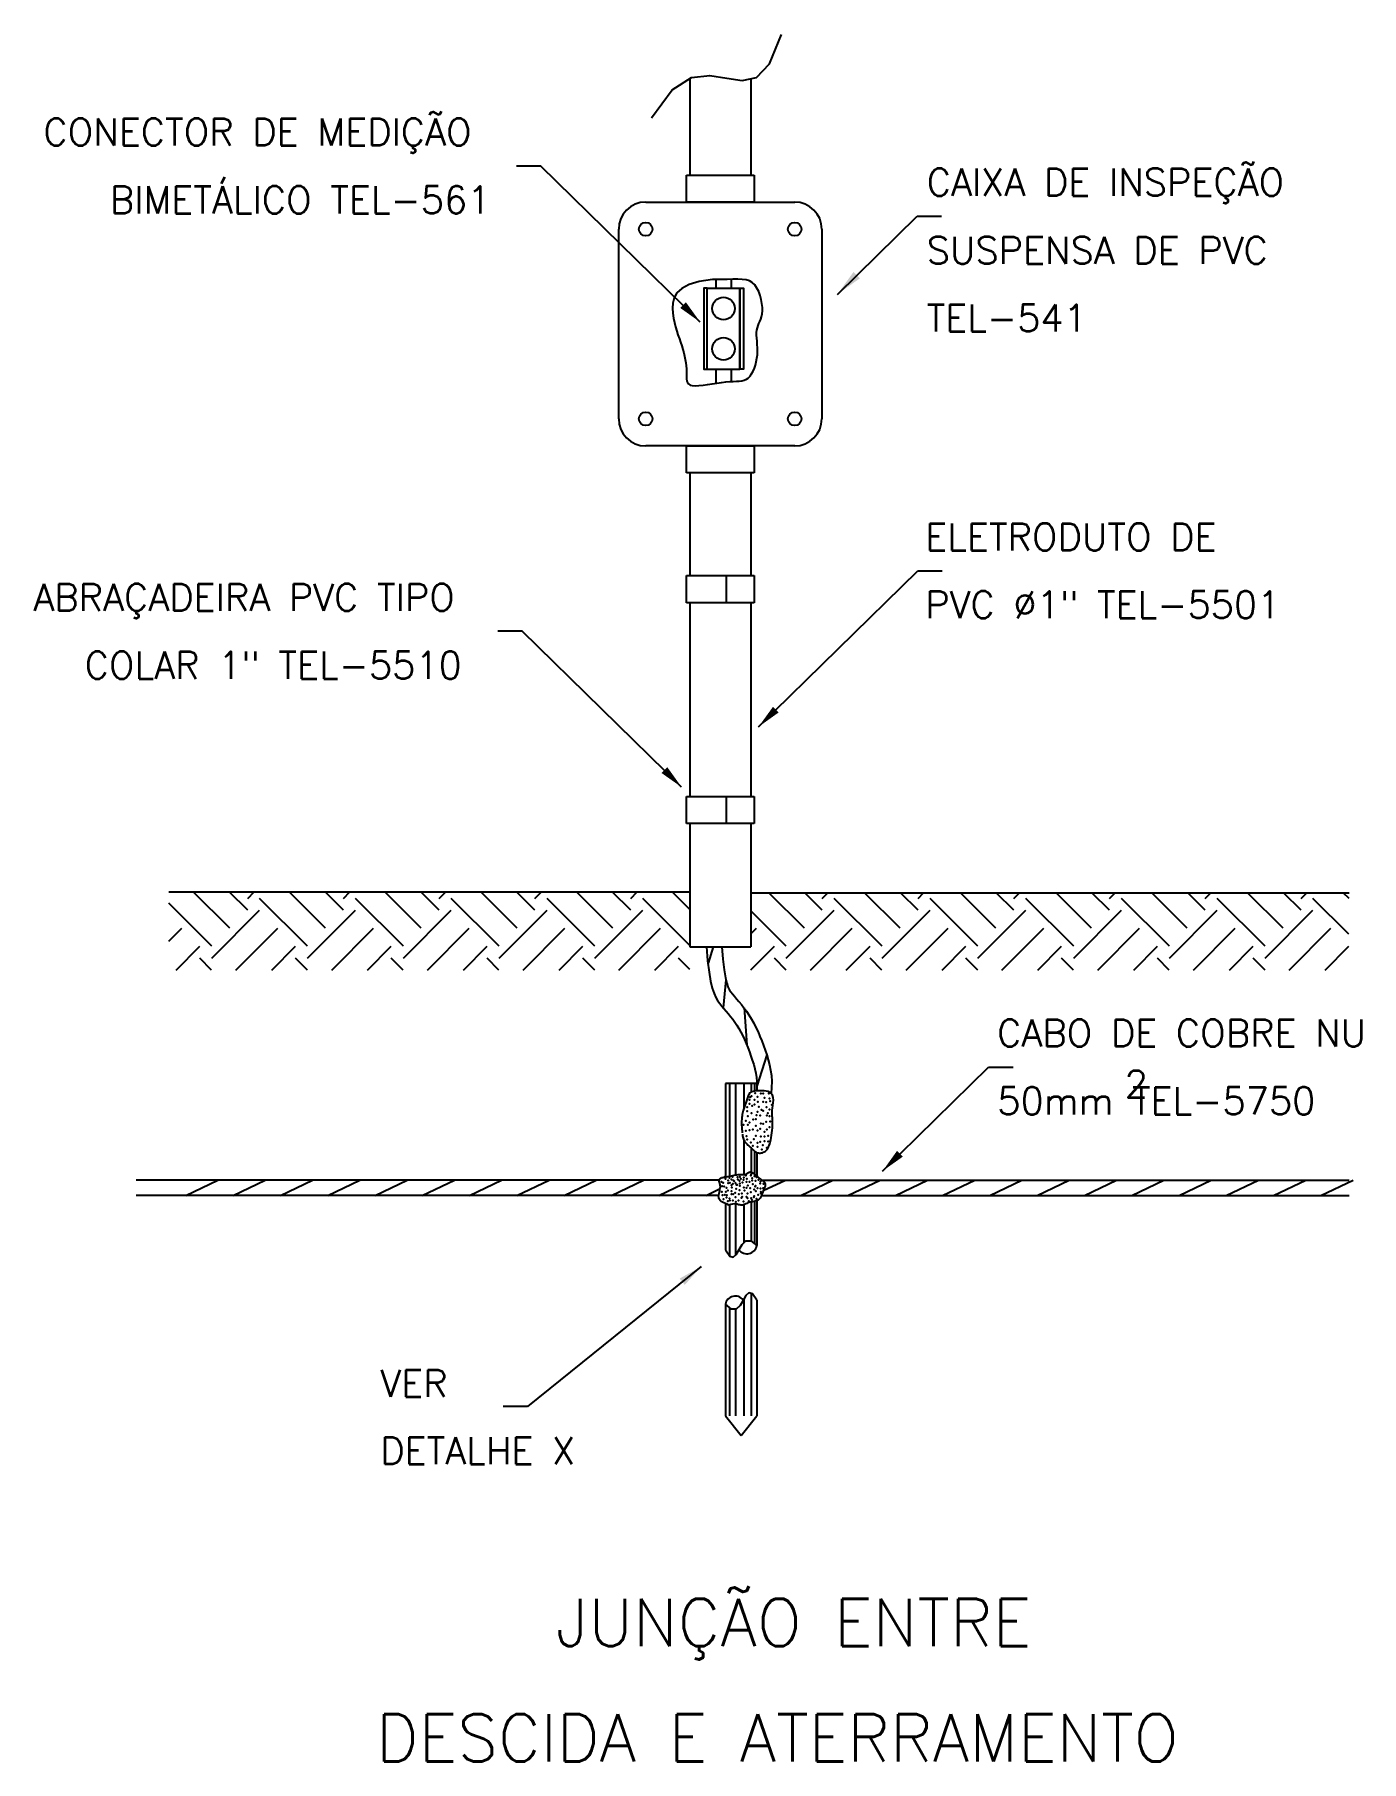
# Model space of a CAD drawing. Header units: millimetres. Extents: x -5102.8 to -5093, y -4612.5 to -4599.7.
import ezdxf
from ezdxf.enums import TextEntityAlignment as Align

# ---------------------------------------------------------------- set-up
doc = ezdxf.new("R2010")
doc.units = ezdxf.units.MM
doc.header["$LTSCALE"] = 10
doc.layers.add('Termotécnica', color=7, linetype='Continuous')
doc.styles.add('r140', font='romans.shx')
doc.styles.add('r80', font='romans.shx')

# ---------------------------------------------------------------- blocks, each defined once
blk = doc.blocks.new('*X1')
at = {"color": 0}
for p, q in [((117.56, 67.18), (114.39, 70.35)), ((118.88, 68.5), (116.19, 71.19)), ((120.21, 69.83), (118.85, 71.19)), ((120.21, 70.71), (120.69, 71.19)), ((124.63, 67.18), (121.09, 70.71)), ((125.95, 68.5), (123.26, 71.19)), ((127.28, 69.83), (125.92, 71.19)), ((127.28, 70.71), (127.76, 71.19)), ((131.7, 67.18), (128.16, 70.71)), ((133.02, 68.5), (130.34, 71.19)), ((134.35, 69.83), (132.99, 71.19)), ((134.35, 70.71), (134.83, 71.19)), ((138.77, 67.18), (135.23, 70.71)), ((140.1, 68.5), (137.41, 71.19)), ((141.42, 69.83), (140.06, 71.19)), ((141.42, 70.71), (141.9, 71.19)), ((145.84, 67.18), (142.31, 70.71)), ((147.17, 68.5), (144.48, 71.19)), ((148.49, 69.83), (147.13, 71.19)), ((148.49, 70.71), (148.97, 71.19)), ((152.86, 67.23), (149.38, 70.71)), ((152.86, 69.88), (151.55, 71.19)), ((161.31, 68.5), (158.68, 71.13)), ((162.63, 69.83), (161.34, 71.13)), ((162.63, 70.71), (163.05, 71.13)), ((167.05, 67.18), (163.52, 70.71)), ((168.38, 68.5), (165.75, 71.13)), ((169.71, 69.83), (168.41, 71.13)), ((169.71, 70.71), (170.12, 71.13)), ((174.13, 67.18), (170.59, 70.71)), ((175.45, 68.5), (172.83, 71.13)), ((176.78, 69.83), (175.48, 71.13)), ((176.78, 70.71), (177.19, 71.13)), ((181.2, 67.18), (177.66, 70.71)), ((182.52, 68.5), (179.9, 71.13)), ((183.85, 69.83), (182.55, 71.13)), ((183.85, 70.71), (184.26, 71.13)), ((188.27, 67.18), (184.73, 70.71)), ((189.59, 68.5), (186.97, 71.13)), ((190.92, 69.83), (189.62, 71.13)), ((190.92, 70.71), (191.33, 71.13)), ((195.34, 67.18), (191.8, 70.71)), ((196.66, 68.5), (194.04, 71.13)), ((197.99, 69.83), (196.69, 71.13)), ((197.99, 70.71), (198.41, 71.13)), ((201.52, 68.06), (198.87, 70.71)), ((201.54, 70.7), (201.11, 71.13)), ((117.56, 66.29), (121.09, 69.83)), ((124.63, 66.29), (128.16, 69.83)), ((131.7, 66.29), (135.23, 69.83)), ((138.77, 66.29), (142.31, 69.83)), ((145.84, 66.29), (149.38, 69.83)), ((159.98, 67.18), (157.36, 69.8)), ((159.98, 66.29), (163.52, 69.83)), ((167.05, 66.29), (170.59, 69.83)), ((174.13, 66.29), (177.66, 69.83)), ((181.2, 66.29), (184.73, 69.83)), ((188.27, 66.29), (191.8, 69.83)), ((195.34, 66.29), (198.87, 69.83)), ((114.39, 67.54), (115.35, 68.5)), ((119.34, 65.42), (122.42, 68.5)), ((126.41, 65.42), (129.49, 68.5)), ((133.48, 65.42), (136.56, 68.5)), ((140.55, 65.42), (143.63, 68.5)), ((147.62, 65.42), (150.7, 68.5)), ((157.36, 68.08), (157.77, 68.5)), ((161.76, 65.42), (164.84, 68.5)), ((168.83, 65.42), (171.92, 68.5)), ((175.9, 65.42), (178.99, 68.5)), ((182.98, 65.42), (186.06, 68.5)), ((190.05, 65.42), (193.13, 68.5)), ((197.12, 65.42), (200.2, 68.5)), ((114.92, 65.42), (116.67, 67.18)), ((121.99, 65.42), (123.74, 67.18)), ((129.06, 65.42), (130.81, 67.18)), ((136.13, 65.42), (137.89, 67.18)), ((143.2, 65.42), (144.96, 67.18)), ((150.27, 65.42), (152.03, 67.18)), ((157.36, 65.43), (159.1, 67.18)), ((164.41, 65.42), (166.17, 67.18)), ((171.49, 65.42), (173.24, 67.18)), ((178.56, 65.42), (180.31, 67.18)), ((185.63, 65.42), (187.38, 67.18)), ((192.7, 65.42), (194.45, 67.18)), ((199.77, 65.42), (201.52, 67.17)), ((117.54, 65.42), (116.67, 66.29)), ((124.62, 65.42), (123.74, 66.29)), ((131.69, 65.42), (130.81, 66.29)), ((138.76, 65.42), (137.89, 66.29)), ((145.83, 65.42), (144.96, 66.29)), ((152.86, 65.46), (152.03, 66.29)), ((159.97, 65.42), (159.1, 66.29)), ((167.04, 65.42), (166.17, 66.29)), ((174.11, 65.42), (173.24, 66.29)), ((181.18, 65.42), (180.31, 66.29)), ((188.26, 65.42), (187.38, 66.29)), ((195.33, 65.42), (194.45, 66.29))]:
    blk.add_line(p, q, dxfattribs=at)

msp = doc.modelspace()

# ---------------------------------------------------------------- linework, layer by layer
at = {"layer": 'Termotécnica', "color": 3}
for p, q in [((-5097.921, -4600.044), (-5097.921, -4600.754)), ((-5097.471, -4600.042), (-5097.471, -4600.754)), ((-5097.946, -4600.954), (-5097.946, -4600.754)), ((-5097.946, -4600.754), (-5097.446, -4600.754)), ((-5097.446, -4600.754), (-5097.446, -4600.954)), ((-5098.246, -4600.954), (-5097.146, -4600.954)), ((-5097.446, -4600.954), (-5097.946, -4600.954)), ((-5098.446, -4602.554), (-5098.446, -4601.154)), ((-5096.946, -4601.154), (-5096.946, -4602.554)), ((-5097.146, -4602.754), (-5098.246, -4602.754)), ((-5097.946, -4602.754), (-5097.446, -4602.754)), ((-5097.946, -4602.954), (-5097.946, -4602.754)), ((-5097.446, -4602.754), (-5097.446, -4602.954)), ((-5097.446, -4602.954), (-5097.946, -4602.954)), ((-5097.921, -4602.954), (-5097.921, -4603.712)), ((-5097.471, -4602.954), (-5097.471, -4603.712)), ((-5097.921, -4603.912), (-5097.921, -4605.342)), ((-5097.471, -4603.912), (-5097.471, -4605.342)), ((-5097.921, -4605.542), (-5097.921, -4606.454)), ((-5097.471, -4605.542), (-5097.471, -4606.454)), ((-5101.768, -4606.047), (-5097.921, -4606.047)), ((-5097.471, -4606.054), (-5093.052, -4606.054)), ((-5097.921, -4606.454), (-5097.471, -4606.454))]:
    msp.add_line(p, q, dxfattribs=at)
at = {"layer": 'Termotécnica', "color": 2}
for p, q in [((-5099.021, -4600.689), (-5099.201, -4600.689)), ((-5097.843, -4601.841), (-5099.021, -4600.689)), ((-5096.831, -4601.635), (-5096.243, -4601.059)), ((-5096.243, -4601.059), (-5096.062, -4601.059)), ((-5097.728, -4601.526), (-5097.728, -4601.589)), ((-5097.615, -4601.525), (-5097.615, -4601.589)), ((-5097.792, -4601.589), (-5097.552, -4601.589)), ((-5097.792, -4602.189), (-5097.792, -4601.589)), ((-5097.552, -4601.589), (-5097.552, -4602.189)), ((-5097.552, -4602.189), (-5097.792, -4602.189)), ((-5097.728, -4602.189), (-5097.728, -4602.292)), ((-5097.615, -4602.189), (-5097.615, -4602.279)), ((-5097.946, -4603.912), (-5097.946, -4603.712)), ((-5097.946, -4603.712), (-5097.446, -4603.712)), ((-5097.446, -4603.712), (-5097.446, -4603.912)), ((-5097.413, -4604.828), (-5096.236, -4603.676)), ((-5096.236, -4603.676), (-5096.056, -4603.676)), ((-5097.446, -4603.912), (-5097.946, -4603.912)), ((-5099.158, -4604.122), (-5099.338, -4604.122)), ((-5097.981, -4605.274), (-5099.158, -4604.122)), ((-5097.946, -4605.542), (-5097.946, -4605.342)), ((-5097.946, -4605.342), (-5097.446, -4605.342)), ((-5097.446, -4605.342), (-5097.446, -4605.542)), ((-5097.446, -4605.542), (-5097.946, -4605.542)), ((-5096.497, -4608.108), (-5095.714, -4607.341)), ((-5095.714, -4607.341), (-5095.533, -4607.341)), ((-5097.658, -4607.461), (-5097.658, -4608.152)), ((-5097.426, -4607.461), (-5097.658, -4607.461)), ((-5097.426, -4607.461), (-5097.426, -4607.517)), ((-5097.426, -4607.971), (-5097.426, -4608.145)), ((-5097.702, -4608.175), (-5102.009, -4608.175)), ((-5097.388, -4608.175), (-5093.052, -4608.175)), ((-5097.707, -4608.288), (-5102.009, -4608.288)), ((-5097.392, -4608.288), (-5093.052, -4608.288)), ((-5097.658, -4608.348), (-5097.658, -4608.689)), ((-5097.426, -4608.329), (-5097.426, -4608.659)), ((-5097.836, -4608.814), (-5099.12, -4609.846)), ((-5097.426, -4609.062), (-5097.426, -4609.916)), ((-5097.658, -4609.092), (-5097.658, -4609.916)), ((-5099.12, -4609.846), (-5099.3, -4609.846)), ((-5097.658, -4609.916), (-5097.542, -4610.061)), ((-5097.542, -4610.061), (-5097.426, -4609.916))]:
    msp.add_line(p, q, dxfattribs=at)
at = {"layer": 'Termotécnica', "color": 2, "linetype": 'Continuous'}
for p, q in [((-5097.65, -4603.912), (-5097.65, -4603.712)), ((-5097.65, -4605.542), (-5097.65, -4605.342))]:
    msp.add_line(p, q, dxfattribs=at)
at = {"layer": 'Termotécnica', "color": 1}
for p, q in [((-5097.749, -4606.454), (-5097.786, -4606.573)), ((-5097.654, -4606.697), (-5097.674, -4606.903)), ((-5097.52, -4606.904), (-5097.5, -4607.176)), ((-5097.353, -4607.25), (-5097.426, -4607.482)), ((-5097.628, -4607.461), (-5097.628, -4608.146)), ((-5097.584, -4607.461), (-5097.584, -4608.137)), ((-5097.521, -4607.461), (-5097.521, -4607.642)), ((-5097.468, -4607.461), (-5097.468, -4607.526)), ((-5097.443, -4607.461), (-5097.443, -4607.518)), ((-5097.521, -4607.879), (-5097.521, -4608.134)), ((-5097.468, -4607.937), (-5097.468, -4608.116)), ((-5097.443, -4607.96), (-5097.443, -4608.13)), ((-5101.642, -4608.288), (-5101.405, -4608.175)), ((-5101.642, -4608.288), (-5101.405, -4608.175)), ((-5101.293, -4608.288), (-5101.056, -4608.175)), ((-5100.944, -4608.288), (-5100.707, -4608.175)), ((-5100.594, -4608.288), (-5100.357, -4608.175)), ((-5100.245, -4608.288), (-5100.008, -4608.175)), ((-5099.896, -4608.288), (-5099.659, -4608.175)), ((-5099.547, -4608.288), (-5099.31, -4608.175)), ((-5099.197, -4608.288), (-5098.96, -4608.175)), ((-5098.848, -4608.288), (-5098.611, -4608.175)), ((-5098.499, -4608.288), (-5098.262, -4608.175)), ((-5098.15, -4608.288), (-5097.913, -4608.175)), ((-5098.15, -4608.288), (-5097.913, -4608.175)), ((-5097.379, -4608.253), (-5097.214, -4608.175)), ((-5097.102, -4608.288), (-5096.865, -4608.175)), ((-5096.753, -4608.288), (-5096.516, -4608.175)), ((-5096.403, -4608.288), (-5096.166, -4608.175)), ((-5096.054, -4608.288), (-5095.817, -4608.175)), ((-5095.705, -4608.288), (-5095.468, -4608.175)), ((-5095.356, -4608.288), (-5095.119, -4608.175)), ((-5095.007, -4608.288), (-5094.77, -4608.175)), ((-5094.657, -4608.288), (-5094.42, -4608.175)), ((-5094.308, -4608.288), (-5094.071, -4608.175)), ((-5093.959, -4608.288), (-5093.722, -4608.175)), ((-5093.61, -4608.288), (-5093.373, -4608.175)), ((-5093.61, -4608.288), (-5093.373, -4608.175)), ((-5093.26, -4608.288), (-5093.023, -4608.175)), ((-5097.8, -4608.288), (-5097.697, -4608.238)), ((-5097.628, -4608.359), (-5097.628, -4608.734)), ((-5097.584, -4608.35), (-5097.584, -4608.729)), ((-5097.521, -4608.358), (-5097.521, -4608.638)), ((-5097.468, -4608.338), (-5097.468, -4608.625)), ((-5097.443, -4608.333), (-5097.443, -4608.645)), ((-5097.521, -4609.052), (-5097.521, -4609.916)), ((-5097.468, -4609.011), (-5097.468, -4609.916)), ((-5097.628, -4609.117), (-5097.628, -4609.916)), ((-5097.584, -4609.127), (-5097.584, -4609.916))]:
    msp.add_line(p, q, dxfattribs=at)
for points in [[(-5098.204, -4600.331), (-5098.051, -4600.126), (-5097.907, -4600.035), (-5097.773, -4600.018), (-5097.648, -4600.038), (-5097.533, -4600.055), (-5097.427, -4600.033), (-5097.331, -4599.933), (-5097.244, -4599.717)], [(-5097.752, -4601.526), (-5097.851, -4601.541), (-5097.926, -4601.563), (-5097.98, -4601.592), (-5098.016, -4601.625), (-5098.037, -4601.661), (-5098.047, -4601.699), (-5098.049, -4601.738), (-5098.046, -4601.775), (-5098.041, -4601.811), (-5098.034, -4601.844), (-5098.026, -4601.876), (-5098.017, -4601.906), (-5098.008, -4601.935), (-5097.998, -4601.963), (-5097.989, -4601.989), (-5097.98, -4602.016), (-5097.972, -4602.042), (-5097.965, -4602.067), (-5097.959, -4602.092), (-5097.954, -4602.117), (-5097.95, -4602.141), (-5097.947, -4602.163), (-5097.945, -4602.185), (-5097.944, -4602.206), (-5097.944, -4602.226), (-5097.944, -4602.244), (-5097.944, -4602.26), (-5097.942, -4602.275), (-5097.938, -4602.287), (-5097.931, -4602.297), (-5097.919, -4602.305), (-5097.903, -4602.309), (-5097.881, -4602.31), (-5097.854, -4602.309), (-5097.823, -4602.306), (-5097.79, -4602.301), (-5097.756, -4602.296), (-5097.721, -4602.291), (-5097.687, -4602.286), (-5097.655, -4602.282), (-5097.626, -4602.279), (-5097.6, -4602.278), (-5097.576, -4602.277), (-5097.555, -4602.276), (-5097.536, -4602.273), (-5097.519, -4602.269), (-5097.503, -4602.262), (-5097.489, -4602.253), (-5097.476, -4602.239), (-5097.464, -4602.223), (-5097.453, -4602.203), (-5097.444, -4602.181), (-5097.436, -4602.158), (-5097.43, -4602.133), (-5097.425, -4602.107), (-5097.422, -4602.081), (-5097.421, -4602.056), (-5097.422, -4602.03), (-5097.423, -4602.006), (-5097.424, -4601.982), (-5097.426, -4601.959), (-5097.427, -4601.937), (-5097.427, -4601.917), (-5097.425, -4601.899), (-5097.421, -4601.882), (-5097.416, -4601.866), (-5097.41, -4601.85), (-5097.403, -4601.835), (-5097.397, -4601.818), (-5097.391, -4601.8), (-5097.387, -4601.78), (-5097.385, -4601.757), (-5097.385, -4601.731), (-5097.388, -4601.703), (-5097.394, -4601.673), (-5097.402, -4601.643), (-5097.412, -4601.615), (-5097.426, -4601.589), (-5097.441, -4601.566), (-5097.46, -4601.548), (-5097.481, -4601.536), (-5097.505, -4601.529), (-5097.533, -4601.525), (-5097.565, -4601.524), (-5097.603, -4601.524), (-5097.646, -4601.526), (-5097.695, -4601.526), (-5097.752, -4601.526)]]:
    msp.add_lwpolyline(points, dxfattribs=at)
for points in [[(-5097.792, -4601.589), (-5097.818, -4601.589), (-5097.818, -4602.188), (-5097.792, -4602.188)], [(-5097.552, -4601.589), (-5097.525, -4601.589), (-5097.525, -4602.188), (-5097.552, -4602.188)]]:
    msp.add_lwpolyline(points, close=True, dxfattribs=at)
at = {"layer": 'Termotécnica', "color": 2}
for points in [[(-5097.797, -4606.454), (-5097.789, -4606.555), (-5097.778, -4606.64), (-5097.767, -4606.706), (-5097.755, -4606.757), (-5097.742, -4606.797), (-5097.729, -4606.827), (-5097.715, -4606.85), (-5097.7, -4606.87), (-5097.684, -4606.89), (-5097.669, -4606.908), (-5097.653, -4606.927), (-5097.636, -4606.947), (-5097.62, -4606.966), (-5097.604, -4606.987), (-5097.588, -4607.009), (-5097.573, -4607.032), (-5097.558, -4607.056), (-5097.544, -4607.082), (-5097.53, -4607.109), (-5097.517, -4607.138), (-5097.504, -4607.167), (-5097.492, -4607.197), (-5097.48, -4607.228), (-5097.469, -4607.259), (-5097.459, -4607.29), (-5097.449, -4607.322), (-5097.441, -4607.354), (-5097.434, -4607.385), (-5097.429, -4607.417), (-5097.426, -4607.448), (-5097.426, -4607.461)], [(-5097.685, -4606.454), (-5097.677, -4606.545), (-5097.667, -4606.623), (-5097.657, -4606.682), (-5097.648, -4606.722), (-5097.64, -4606.747), (-5097.633, -4606.762), (-5097.627, -4606.772), (-5097.618, -4606.784), (-5097.606, -4606.8), (-5097.591, -4606.817), (-5097.575, -4606.836), (-5097.558, -4606.856), (-5097.54, -4606.878), (-5097.522, -4606.902), (-5097.503, -4606.928), (-5097.484, -4606.956), (-5097.466, -4606.986), (-5097.449, -4607.017), (-5097.433, -4607.049), (-5097.417, -4607.081), (-5097.403, -4607.114), (-5097.39, -4607.148), (-5097.377, -4607.181), (-5097.365, -4607.215), (-5097.353, -4607.25), (-5097.342, -4607.286), (-5097.332, -4607.324), (-5097.324, -4607.363), (-5097.317, -4607.404), (-5097.314, -4607.446)], [(-5097.372, -4607.516), (-5097.389, -4607.516), (-5097.405, -4607.516), (-5097.419, -4607.516), (-5097.432, -4607.517), (-5097.443, -4607.519), (-5097.454, -4607.521), (-5097.463, -4607.524), (-5097.47, -4607.527), (-5097.477, -4607.532), (-5097.482, -4607.538), (-5097.486, -4607.545), (-5097.49, -4607.552), (-5097.493, -4607.56), (-5097.495, -4607.567), (-5097.498, -4607.575), (-5097.5, -4607.583), (-5097.502, -4607.59), (-5097.504, -4607.598), (-5097.507, -4607.604), (-5097.509, -4607.611), (-5097.512, -4607.618), (-5097.514, -4607.625), (-5097.517, -4607.632), (-5097.519, -4607.639), (-5097.522, -4607.646), (-5097.524, -4607.654), (-5097.527, -4607.662), (-5097.529, -4607.671), (-5097.531, -4607.68), (-5097.533, -4607.69), (-5097.535, -4607.701), (-5097.536, -4607.713), (-5097.537, -4607.726), (-5097.538, -4607.74), (-5097.538, -4607.754), (-5097.538, -4607.769), (-5097.537, -4607.784), (-5097.536, -4607.798), (-5097.535, -4607.812), (-5097.534, -4607.825)], [(-5097.532, -4607.836), (-5097.531, -4607.847), (-5097.528, -4607.857), (-5097.526, -4607.866), (-5097.523, -4607.874), (-5097.519, -4607.881), (-5097.516, -4607.888), (-5097.511, -4607.894), (-5097.507, -4607.9), (-5097.502, -4607.906), (-5097.496, -4607.911), (-5097.491, -4607.916), (-5097.485, -4607.921), (-5097.479, -4607.926), (-5097.474, -4607.931), (-5097.468, -4607.937), (-5097.462, -4607.942), (-5097.457, -4607.948), (-5097.451, -4607.953), (-5097.445, -4607.958), (-5097.44, -4607.963), (-5097.434, -4607.967), (-5097.428, -4607.971), (-5097.421, -4607.973), (-5097.414, -4607.975), (-5097.407, -4607.976), (-5097.4, -4607.976), (-5097.393, -4607.975), (-5097.385, -4607.973), (-5097.378, -4607.97), (-5097.371, -4607.967), (-5097.365, -4607.963), (-5097.359, -4607.958), (-5097.353, -4607.952), (-5097.348, -4607.946), (-5097.343, -4607.938), (-5097.339, -4607.929), (-5097.334, -4607.919), (-5097.33, -4607.907), (-5097.327, -4607.894), (-5097.323, -4607.879), (-5097.32, -4607.862), (-5097.317, -4607.844), (-5097.314, -4607.826), (-5097.312, -4607.808), (-5097.31, -4607.79), (-5097.309, -4607.773), (-5097.309, -4607.756), (-5097.309, -4607.742), (-5097.31, -4607.728), (-5097.311, -4607.715), (-5097.312, -4607.702), (-5097.313, -4607.689), (-5097.313, -4607.675), (-5097.312, -4607.66), (-5097.31, -4607.643), (-5097.307, -4607.624), (-5097.304, -4607.604), (-5097.302, -4607.584), (-5097.304, -4607.565), (-5097.31, -4607.547), (-5097.323, -4607.533), (-5097.343, -4607.522), (-5097.372, -4607.516)], [(-5097.314, -4607.446), (-5097.32, -4607.535)], [(-5097.632, -4608.36), (-5097.646, -4608.354), (-5097.658, -4608.348), (-5097.67, -4608.343), (-5097.68, -4608.338), (-5097.689, -4608.332), (-5097.696, -4608.326), (-5097.702, -4608.319), (-5097.706, -4608.312), (-5097.707, -4608.303), (-5097.708, -4608.293), (-5097.707, -4608.283), (-5097.705, -4608.273), (-5097.702, -4608.262), (-5097.7, -4608.252), (-5097.698, -4608.242), (-5097.696, -4608.233), (-5097.695, -4608.225), (-5097.695, -4608.219), (-5097.696, -4608.213), (-5097.697, -4608.208), (-5097.698, -4608.203), (-5097.7, -4608.199), (-5097.701, -4608.195), (-5097.702, -4608.191), (-5097.703, -4608.186), (-5097.703, -4608.182), (-5097.703, -4608.178), (-5097.702, -4608.174), (-5097.7, -4608.17), (-5097.699, -4608.166), (-5097.696, -4608.163), (-5097.693, -4608.16), (-5097.69, -4608.158), (-5097.686, -4608.157), (-5097.681, -4608.155), (-5097.676, -4608.155), (-5097.67, -4608.154), (-5097.663, -4608.153), (-5097.656, -4608.152), (-5097.649, -4608.151), (-5097.64, -4608.149), (-5097.631, -4608.147), (-5097.622, -4608.145), (-5097.612, -4608.143), (-5097.602, -4608.14), (-5097.592, -4608.138), (-5097.583, -4608.137), (-5097.573, -4608.136), (-5097.564, -4608.135), (-5097.556, -4608.134), (-5097.547, -4608.134), (-5097.54, -4608.134), (-5097.532, -4608.134), (-5097.525, -4608.134), (-5097.519, -4608.134), (-5097.513, -4608.133), (-5097.508, -4608.131), (-5097.503, -4608.129), (-5097.499, -4608.126), (-5097.495, -4608.124), (-5097.491, -4608.121), (-5097.487, -4608.119), (-5097.483, -4608.117), (-5097.479, -4608.116), (-5097.475, -4608.115), (-5097.471, -4608.115), (-5097.467, -4608.116), (-5097.463, -4608.117), (-5097.459, -4608.119), (-5097.456, -4608.121), (-5097.452, -4608.123), (-5097.448, -4608.126), (-5097.444, -4608.128), (-5097.441, -4608.131), (-5097.437, -4608.134), (-5097.434, -4608.138), (-5097.431, -4608.141), (-5097.427, -4608.144), (-5097.424, -4608.147), (-5097.421, -4608.15), (-5097.417, -4608.153), (-5097.414, -4608.156), (-5097.41, -4608.158), (-5097.407, -4608.161), (-5097.403, -4608.164), (-5097.399, -4608.167), (-5097.395, -4608.17), (-5097.391, -4608.173), (-5097.387, -4608.176), (-5097.383, -4608.179), (-5097.379, -4608.183), (-5097.375, -4608.186), (-5097.371, -4608.19), (-5097.368, -4608.194), (-5097.366, -4608.199), (-5097.364, -4608.204), (-5097.364, -4608.208), (-5097.364, -4608.214), (-5097.365, -4608.219), (-5097.367, -4608.224), (-5097.369, -4608.23), (-5097.371, -4608.236), (-5097.374, -4608.241), (-5097.376, -4608.247), (-5097.378, -4608.252), (-5097.38, -4608.257), (-5097.382, -4608.262), (-5097.384, -4608.268), (-5097.386, -4608.273), (-5097.388, -4608.278), (-5097.39, -4608.283), (-5097.392, -4608.288), (-5097.394, -4608.294), (-5097.396, -4608.299), (-5097.399, -4608.304), (-5097.402, -4608.309), (-5097.406, -4608.314), (-5097.41, -4608.319), (-5097.415, -4608.323), (-5097.422, -4608.326), (-5097.43, -4608.329), (-5097.438, -4608.331), (-5097.447, -4608.334), (-5097.457, -4608.335), (-5097.466, -4608.337), (-5097.476, -4608.339), (-5097.485, -4608.341), (-5097.493, -4608.344), (-5097.5, -4608.347), (-5097.507, -4608.35), (-5097.513, -4608.353), (-5097.519, -4608.356), (-5097.524, -4608.359), (-5097.53, -4608.36), (-5097.537, -4608.361), (-5097.544, -4608.361), (-5097.552, -4608.359), (-5097.561, -4608.357), (-5097.571, -4608.354), (-5097.581, -4608.352), (-5097.593, -4608.351), (-5097.605, -4608.352), (-5097.618, -4608.355), (-5097.632, -4608.36)], [(-5097.658, -4608.689), (-5097.626, -4608.737), (-5097.6, -4608.744), (-5097.578, -4608.724), (-5097.557, -4608.688), (-5097.534, -4608.65), (-5097.506, -4608.624), (-5097.471, -4608.623), (-5097.426, -4608.659)], [(-5097.426, -4609.062), (-5097.458, -4609.014), (-5097.484, -4609.007), (-5097.506, -4609.028), (-5097.527, -4609.063), (-5097.55, -4609.101), (-5097.578, -4609.127), (-5097.613, -4609.129), (-5097.658, -4609.092)]]:
    msp.add_lwpolyline(points, dxfattribs=at)
for centre, radius in [((-5098.246, -4601.154), 0.05), ((-5097.146, -4601.154), 0.05), ((-5097.672, -4601.74), 0.083), ((-5097.672, -4602.037), 0.083), ((-5098.246, -4602.554), 0.05), ((-5097.146, -4602.554), 0.05)]:
    msp.add_circle(centre, radius, dxfattribs=at)
at = {"layer": 'Termotécnica', "color": 3}
for centre, start, end in [((-5098.246, -4601.154), 90, 180), ((-5097.146, -4601.154), 0, 90), ((-5098.246, -4602.554), 180, 270), ((-5097.146, -4602.554), 270, 0)]:
    msp.add_arc(centre, 0.2, start, end, dxfattribs=at)
at = {"layer": 'Termotécnica', "color": 2}
for centre, start, end in [((-5097.499, -4608.645), 217.379, 349.4448), ((-5097.585, -4609.106), 37.379, 169.4448)]:
    msp.add_arc(centre, 0.0745, start, end, dxfattribs=at)
at = {"layer": 'Termotécnica', "color": 1}
for p in [(-5097.437, -4607.533), (-5097.395, -4607.536), (-5097.378, -4607.536), (-5097.336, -4607.536), (-5097.498, -4607.666), (-5097.496, -4607.637), (-5097.481, -4607.583), (-5097.479, -4607.612), (-5097.476, -4607.563), (-5097.466, -4607.556), (-5097.461, -4607.627), (-5097.442, -4607.583), (-5097.442, -4607.617), (-5097.422, -4607.56), (-5097.422, -4607.671), (-5097.419, -4607.597), (-5097.412, -4607.634), (-5097.392, -4607.656), (-5097.38, -4607.597), (-5097.378, -4607.664), (-5097.37, -4607.568), (-5097.358, -4607.6), (-5097.355, -4607.637), (-5097.331, -4607.573), (-5097.331, -4607.654), (-5097.328, -4607.592), (-5097.316, -4607.62), (-5097.523, -4607.767), (-5097.508, -4607.738), (-5097.493, -4607.703), (-5097.493, -4607.767), (-5097.481, -4607.807), (-5097.479, -4607.75), (-5097.466, -4607.681), (-5097.456, -4607.802), (-5097.454, -4607.728), (-5097.432, -4607.725), (-5097.432, -4607.775), (-5097.429, -4607.696), (-5097.402, -4607.797), (-5097.4, -4607.698), (-5097.397, -4607.757), (-5097.378, -4607.76), (-5097.358, -4607.745), (-5097.353, -4607.698), (-5097.353, -4607.802), (-5097.345, -4607.681), (-5097.331, -4607.703), (-5097.331, -4607.784), (-5097.328, -4607.743), (-5097.508, -4607.812), (-5097.501, -4607.851), (-5097.496, -4607.876), (-5097.469, -4607.898), (-5097.456, -4607.922), (-5097.449, -4607.873), (-5097.434, -4607.848), (-5097.422, -4607.809), (-5097.422, -4607.9), (-5097.422, -4607.93), (-5097.4, -4607.893), (-5097.395, -4607.853), (-5097.382, -4607.917), (-5097.37, -4607.819), (-5097.37, -4607.853), (-5097.368, -4607.888), (-5097.343, -4607.848), (-5097.341, -4607.89), (-5097.39, -4607.949), (-5097.353, -4607.937), (-5097.687, -4608.189), (-5097.66, -4608.149), (-5097.657, -4608.167), (-5097.637, -4608.177), (-5097.628, -4608.158), (-5097.612, -4608.171), (-5097.605, -4608.151), (-5097.598, -4608.177), (-5097.594, -4608.184), (-5097.568, -4608.154), (-5097.566, -4608.17), (-5097.554, -4608.181), (-5097.552, -4608.15), (-5097.544, -4608.165), (-5097.524, -4608.174), (-5097.521, -4608.155), (-5097.508, -4608.142), (-5097.503, -4608.189), (-5097.5, -4608.165), (-5097.479, -4608.189), (-5097.469, -4608.14), (-5097.468, -4608.131), (-5097.46, -4608.16), (-5097.46, -4608.177), (-5097.444, -4608.146), (-5097.435, -4608.181), (-5097.431, -4608.14), (-5097.429, -4608.153), (-5097.413, -4608.173), (-5097.398, -4608.186), (-5097.685, -4608.263), (-5097.681, -4608.219), (-5097.68, -4608.286), (-5097.675, -4608.195), (-5097.672, -4608.317), (-5097.666, -4608.223), (-5097.661, -4608.283), (-5097.654, -4608.262), (-5097.65, -4608.303), (-5097.649, -4608.233), (-5097.647, -4608.286), (-5097.64, -4608.252), (-5097.638, -4608.198), (-5097.628, -4608.31), (-5097.626, -4608.195), (-5097.614, -4608.28), (-5097.612, -4608.212), (-5097.612, -4608.258), (-5097.61, -4608.231), (-5097.603, -4608.202), (-5097.6, -4608.279), (-5097.585, -4608.268), (-5097.584, -4608.198), (-5097.584, -4608.301), (-5097.579, -4608.24), (-5097.577, -4608.209), (-5097.572, -4608.209), (-5097.559, -4608.279), (-5097.554, -4608.249), (-5097.552, -4608.2), (-5097.552, -4608.217), (-5097.538, -4608.305), (-5097.537, -4608.275), (-5097.535, -4608.298), (-5097.531, -4608.193), (-5097.521, -4608.231), (-5097.516, -4608.252), (-5097.503, -4608.233), (-5097.502, -4608.298), (-5097.495, -4608.275), (-5097.495, -4608.275), (-5097.495, -4608.308), (-5097.491, -4608.214), (-5097.474, -4608.235), (-5097.47, -4608.265), (-5097.467, -4608.308), (-5097.455, -4608.205), (-5097.448, -4608.3), (-5097.446, -4608.244), (-5097.446, -4608.294), (-5097.439, -4608.223), (-5097.435, -4608.217), (-5097.432, -4608.256), (-5097.429, -4608.313), (-5097.421, -4608.235), (-5097.416, -4608.284), (-5097.4, -4608.2), (-5097.399, -4608.238), (-5097.397, -4608.275), (-5097.396, -4608.261), (-5097.379, -4608.235), (-5097.376, -4608.203), (-5097.639, -4608.33), (-5097.626, -4608.326), (-5097.603, -4608.327), (-5097.582, -4608.336), (-5097.561, -4608.327), (-5097.524, -4608.333), (-5097.484, -4608.33), (-5097.462, -4608.32)]:
    msp.add_point(p, dxfattribs=at)
at = {"layer": 'Termotécnica', "color": 2}
for points in [[(-5096.712, -4601.47), (-5096.665, -4601.517), (-5096.831, -4601.635)], [(-5097.95, -4601.693), (-5097.992, -4601.735), (-5097.843, -4601.841)], [(-5097.306, -4604.68), (-5097.264, -4604.722), (-5097.413, -4604.828)], [(-5098.087, -4605.126), (-5098.13, -4605.169), (-5097.981, -4605.274)], [(-5096.391, -4607.96), (-5096.348, -4608.002), (-5096.497, -4608.108)], [(-5097.996, -4608.902), (-5097.958, -4608.949), (-5097.836, -4608.814)]]:
    msp.add_solid(points, dxfattribs=at)

# ---------------------------------------------------------------- block references
at = {"layer": 'Termotécnica', "color": 1, "xscale": 0.1, "yscale": 0.1, "zscale": 0.1}
msp.add_blockref('*X1', (-5113.206, -4613.166), dxfattribs=at)

# ---------------------------------------------------------------- texts
at = {"layer": 'Termotécnica', "color": 2, "style": 'r80'}
for s, p in [('CONECTOR DE MEDIÇÃO', (-5102.695, -4600.536)), ('CAIXA DE INSPEÇÃO', (-5096.172, -4600.907)), ('BIMETÁLICO TEL-561', (-5102.204, -4601.037)), ('SUSPENSA DE PVC ', (-5096.172, -4601.41)), ('TEL-541', (-5096.172, -4601.91)), ('ELETRODUTO DE', (-5096.183, -4603.526)), ('ABRAÇADEIRA PVC TIPO', (-5102.768, -4603.972)), ('PVC %%C1" TEL-5501', (-5096.183, -4604.026)), ('COLAR 1" TEL-5510', (-5102.39, -4604.473)), ('CABO DE COBRE NU ', (-5095.652, -4607.189)), ('2', (-5094.71, -4607.565)), ('50mm TEL-5750', (-5095.65, -4607.69)), ('VER ', (-5100.207, -4609.776)), ('DETALHE X', (-5100.207, -4610.273))]:
    msp.add_text(s, height=0.2, dxfattribs=at).set_placement(p)
at = {"layer": 'Termotécnica', "color": 5, "style": 'r140'}
for s, p in [(' JUNÇÃO ENTRE', (-5097.275, -4611.721)), ('DESCIDA E ATERRAMENTO', (-5097.275, -4612.573))]:
    msp.add_text(s, height=0.35, dxfattribs=at).set_placement(p, align=Align.BOTTOM_CENTER)

doc.saveas('drawing.dxf')
